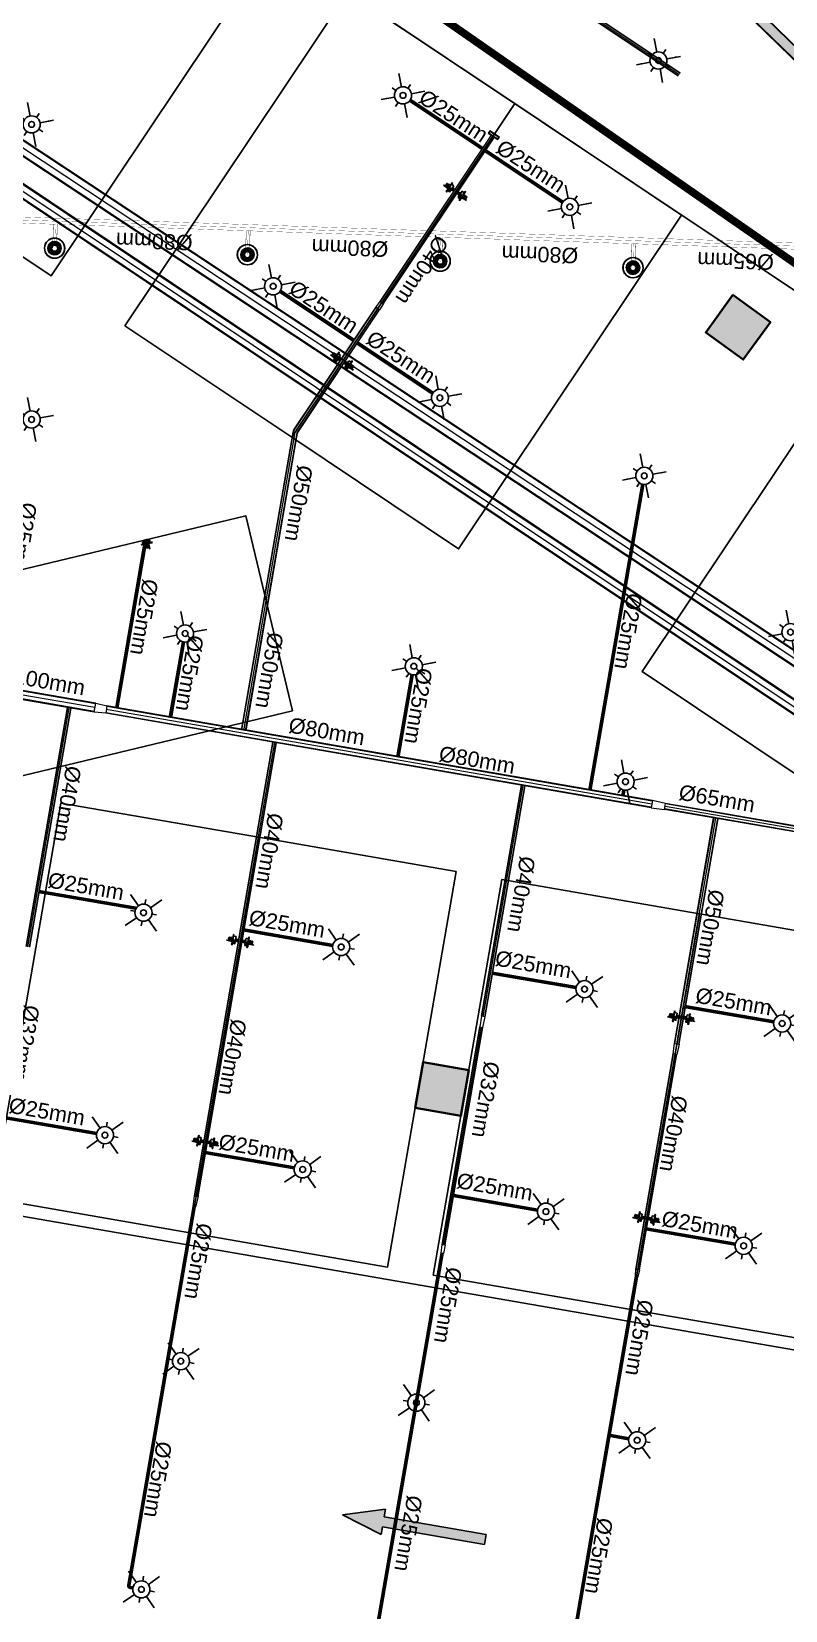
# Model space of a CAD drawing. Header units: inches. Extents: x 257070 to 799932, y -17980 to 269260.
# Drawn here: x 323676 to 333445, y 157617 to 178067 of the extents above; entities that cross this region are included whole.
import ezdxf

# ---------------------------------------------------------------- set-up
doc = ezdxf.new("R2010")
doc.units = ezdxf.units.IN
doc.header["$MEASUREMENT"] = 0
doc.layers.add('0-AES-F-HYDRANT PIPE', color=7, linetype='Continuous', lineweight=15, true_color=0xf57247)
for name, color, linetype in [('0-AES-F-SPRINKLER', 10, 'Continuous'), ('0-aes-ff Nozzel', 30, 'Continuous'), ('0-aes-water curtan pipe', 200, 'Continuous'), ('basement1_AP$0$A-_ROAD----_E-_-', 2, 'Continuous'), ('DSP_MISCELANEOUS', 252, 'Continuous'), ('RETAIL', 40, 'Continuous'), ('RETAIL PARKING', 40, 'Continuous')]:
    doc.layers.add(name, color=color, linetype=linetype)
for name, color, linetype, lineweight in [('0-AES-F-SPRINKLER PIPE', 10, 'Continuous', 15), ('0-aes-FF-Sprinkler Header', 5, 'Continuous', 0), ('E--CONCRETE-4', 4, 'Continuous', 40), ('E--CONCRETE-SHADE', 253, 'Continuous', 20)]:
    doc.layers.add(name, color=color, linetype=linetype, lineweight=lineweight)
doc.styles.get("Standard").update_dxf_attribs({"font": 'arial.ttf'})
doc.dimstyles.new('ISO-25', dxfattribs={"dimtxt": 2.5, "dimasz": 2.5, "dimexe": 1.25, "dimexo": 0.625, "dimtad": 1, "dimtxsty": 'Standard', "dimcen": 2.5, "dimadec": 0, "dimazin": 0, "dimtfac": 1, "dimtmove": 0, "dimatfit": 3, "dimfxl": 1, "dimarcsym": 0})

# ---------------------------------------------------------------- blocks, each defined once
blk = doc.blocks.new('basement1_AP$0$AR-DIR-A')
h = blk.add_hatch()
h.set_pattern_fill('ANSI31', color=8)
h.paths.add_polyline_path([(158, -458), (26, -458), (26, -1800), (-74, -1800), (92, -2335), (258, -1800), (158, -1800)])
at = {"layer": 'DSP_MISCELANEOUS', "color": 8}
for p, q in [((158, -458), (26, -458)), ((26, -458), (26, -1800)), ((158, -458), (158, -1800)), ((26, -1800), (-74, -1800)), ((-74, -1800), (92, -2335)), ((258, -1800), (92, -2335)), ((158, -1800), (258, -1800))]:
    blk.add_line(p, q, dxfattribs=at)
blk = doc.blocks.new('A$C1C93618B')
at = {"layer": 'E--CONCRETE-SHADE'}
h = blk.add_hatch(color=256, dxfattribs=at)
h.paths.add_polyline_path([(1080, 32849), (1080, 33449), (480, 33449), (480, 32849)])
h.paths.add_polyline_path([(1080, 25280), (1080, 25880), (480, 25880), (480, 25280)])
h.paths.add_polyline_path([(1080, 15680), (1080, 16280), (480, 16280), (480, 15680)])
h.paths.add_polyline_path([(1080, 9702), (1080, 10302), (480, 10302), (480, 9702)])
at = {"layer": 'E--CONCRETE-4', "ltscale": 10}
blk.add_lwpolyline([(1080, 15680), (1080, 16280), (480, 16280), (480, 15680)], close=True, dxfattribs=at)
blk = doc.blocks.new('A$C3CA070F1')
at = {"layer": '0-AES-F-SPRINKLER'}
h = blk.add_hatch(dxfattribs=at)
h.set_pattern_fill('ANSI31', color=3, scale=0.196883, angle=-34.2335, style=0)
h.set_pattern_definition([(100.766483, (49937.1607, 174049.7081), (1.474466316, 0.280375668), [])])
edge = h.paths.add_edge_path()
edge.add_line((-1, 85), (-1, 84))
edge.add_line((-1, 84), (-6, 84))
edge.add_ellipse((-7, 82), major_axis=(-1.42, -0.27), ratio=1, start_angle=257, end_angle=315)
edge.add_line((-8, 83), (-15, 72))
edge.add_ellipse((-12, 70), major_axis=(-4.25, -0.81), ratio=1, start_angle=-45, end_angle=45)
edge.add_line((-14, 66), (14, 47))
edge.add_line((14, 47), (13, 46))
edge.add_line((13, 46), (-15, 65))
edge.add_ellipse((-12, 70), major_axis=(-5.52, -1.05), ratio=1, start_angle=-45, end_angle=45, ccw=False)
edge.add_line((-16, 73), (-9, 84))
edge.add_ellipse((-7, 82), major_axis=(-2.69, -0.51), ratio=1, start_angle=257, end_angle=315, ccw=False)
edge.add_line((-6, 85), (-1, 85))
h = blk.add_hatch(dxfattribs=at)
h.set_pattern_fill('ANSI31', color=3, scale=0.196883, angle=-124.2335, style=0)
h.set_pattern_definition([(190.766483, (49937.1607, 174049.7081), (-0.280375668, 1.474466316), [])])
edge = h.paths.add_edge_path()
edge.add_line((-1, 54), (7, 48))
edge.add_line((7, 48), (8, 49))
edge.add_line((8, 49), (0, 55))
edge.add_ellipse((-2, 52), major_axis=(-0.69, 3.63), ratio=1, start_angle=315, end_angle=405)
edge.add_line((-6, 54), (-14, 41))
edge.add_ellipse((-11, 39), major_axis=(-0.69, 3.63), ratio=1, start_angle=45, end_angle=135)
edge.add_line((-13, 36), (-9, 33))
edge.add_ellipse((-10, 32), major_axis=(-0.27, 1.42), ratio=1, start_angle=225, end_angle=315, ccw=False)
edge.add_line((-9, 31), (-10, 30))
edge.add_line((-10, 30), (-8, 29))
edge.add_line((-8, 29), (-7, 30))
edge.add_ellipse((-10, 32), major_axis=(-3.3, -0.63), ratio=1, start_angle=135, end_angle=225)
edge.add_line((-8, 35), (-12, 38))
edge.add_ellipse((-11, 39), major_axis=(-1.75, -0.33), ratio=1, start_angle=-45, end_angle=45, ccw=False)
edge.add_line((-13, 40), (-4, 53))
edge.add_ellipse((-2, 52), major_axis=(-1.75, -0.33), ratio=1, start_angle=225, end_angle=315, ccw=False)
at = {"layer": '0-AES-F-SPRINKLER', "color": 3}
for p, q in [((-98, 39), (-97, 43)), ((-98, 38), (-98, 39)), ((-98, 39), (-98, 39)), ((-98, 39), (-98, 39)), ((-98, 37), (-98, 38)), ((-98, 38), (-98, 38)), ((-98, 38), (-98, 38)), ((-98, 38), (-98, 38)), ((-98, 38), (-98, 38)), ((-98, 38), (-98, 38)), ((-98, 38), (-98, 38)), ((-98, 38), (-98, 38)), ((-98, 38), (-98, 38)), ((-98, 38), (-98, 38)), ((-96, 37), (-98, 37)), ((-98, 37), (-98, 37)), ((-98, 37), (-98, 37)), ((-98, 37), (-98, 37)), ((-98, 37), (-98, 37)), ((-98, 37), (-98, 37)), ((-98, 37), (-98, 37)), ((-98, 37), (-98, 37)), ((-98, 37), (-98, 37)), ((-98, 37), (-98, 37)), ((-98, 37), (-98, 37)), ((-98, 37), (-98, 37)), ((-98, 37), (-98, 37)), ((-98, 37), (-98, 37)), ((-98, 37), (-98, 37)), ((-98, 37), (-98, 37)), ((-98, 37), (-98, 37)), ((-97, 37), (-98, 37)), ((-98, 37), (-98, 37)), ((-98, 37), (-98, 37)), ((-98, 37), (-98, 37)), ((-98, 37), (-98, 37)), ((-98, 37), (-98, 37)), ((-98, 37), (-98, 37)), ((-98, 37), (-98, 37)), ((-98, 37), (-98, 37)), ((-98, 37), (-98, 37)), ((-98, 37), (-98, 37)), ((-98, 37), (-98, 37)), ((-98, 37), (-98, 37)), ((-98, 37), (-98, 37)), ((-97, 45), (-79, 71)), ((-96, 40), (-97, 40)), ((-97, 40), (-97, 40)), ((-97, 40), (-97, 40)), ((-97, 40), (-97, 39)), ((-97, 39), (-97, 39)), ((-97, 39), (-97, 39)), ((-97, 39), (-97, 39)), ((-97, 39), (-97, 39)), ((-97, 39), (-97, 39)), ((-97, 39), (-97, 39)), ((-97, 39), (-97, 39)), ((-97, 39), (-97, 38)), ((-97, 38), (-97, 38)), ((-97, 38), (-97, 38)), ((-97, 38), (-97, 38)), ((-97, 38), (-97, 38)), ((-97, 38), (-97, 38)), ((-97, 38), (-97, 38)), ((-97, 38), (-97, 38)), ((-97, 38), (-97, 38)), ((-97, 38), (-97, 38)), ((-97, 38), (-97, 38)), ((-97, 38), (-97, 37)), ((-97, 37), (-97, 37)), ((-97, 37), (-97, 37)), ((-97, 37), (-97, 37)), ((-95, 46), (-96, 42)), ((-96, 42), (-96, 42)), ((-96, 42), (-96, 41)), ((-96, 41), (-96, 41)), ((-96, 41), (-96, 41)), ((-96, 41), (-96, 41)), ((-96, 41), (-96, 41)), ((-96, 41), (-96, 41)), ((-96, 41), (-96, 41)), ((-96, 41), (-96, 41)), ((-96, 41), (-96, 41)), ((-96, 41), (-96, 40)), ((-96, 40), (-96, 40)), ((-96, 40), (-96, 40)), ((-96, 40), (-96, 40)), ((-96, 40), (-96, 40)), ((-95, 37), (-96, 37)), ((-96, 37), (-96, 37)), ((-96, 37), (-96, 37)), ((-96, 37), (-96, 37)), ((-96, 37), (-96, 37)), ((-94, 38), (-95, 38)), ((-95, 38), (-95, 38)), ((-95, 38), (-95, 38)), ((-95, 38), (-95, 38)), ((-95, 38), (-95, 38)), ((-95, 38), (-95, 38)), ((-95, 38), (-95, 38)), ((-95, 38), (-95, 38)), ((-95, 38), (-95, 38)), ((-95, 38), (-95, 37)), ((-95, 37), (-95, 37)), ((-95, 37), (-95, 37)), ((-95, 37), (-95, 37)), ((-95, 37), (-95, 37)), ((-95, 37), (-95, 37)), ((-95, 37), (-95, 37)), ((-95, 37), (-95, 37)), ((-95, 37), (-95, 37)), ((-95, 37), (-95, 37)), ((-95, 37), (-95, 37)), ((-95, 37), (-95, 37)), ((-95, 37), (-95, 37)), ((-95, 37), (-95, 37)), ((-95, 37), (-95, 37)), ((-95, 37), (-95, 37)), ((-95, 37), (-95, 37)), ((-94, 88), (-93, 90)), ((-72, 73), (-94, 88)), ((-94, 43), (-94, 48)), ((-93, 43), (-94, 43)), ((-94, 43), (-94, 43)), ((-94, 43), (-94, 43)), ((-94, 43), (-94, 43)), ((-94, 43), (-94, 43)), ((-94, 43), (-94, 41)), ((-94, 43), (-94, 43)), ((-94, 43), (-94, 43)), ((-94, 43), (-94, 43)), ((-94, 43), (-94, 43)), ((-94, 43), (-94, 43)), ((-94, 43), (-94, 43)), ((-94, 43), (-94, 43)), ((-94, 43), (-94, 43)), ((-94, 43), (-94, 43)), ((-94, 43), (-94, 43)), ((-94, 43), (-94, 43)), ((-94, 41), (-94, 41)), ((-94, 41), (-94, 41)), ((-94, 41), (-94, 41)), ((-94, 41), (-94, 41)), ((-94, 41), (-94, 41)), ((-94, 41), (-94, 41)), ((-94, 41), (-94, 41)), ((-94, 41), (-94, 40)), ((-94, 40), (-94, 40)), ((-94, 40), (-94, 40)), ((-94, 40), (-94, 40)), ((-94, 40), (-94, 40)), ((-94, 40), (-94, 40)), ((-94, 40), (-94, 40)), ((-94, 40), (-94, 40)), ((-94, 40), (-94, 39)), ((-94, 39), (-94, 39)), ((-94, 39), (-94, 39)), ((-94, 39), (-94, 39)), ((-94, 39), (-94, 39)), ((-94, 39), (-94, 39)), ((-94, 39), (-94, 39)), ((-94, 39), (-94, 39)), ((-94, 39), (-94, 38)), ((-93, 90), (-59, 67)), ((-93, 47), (-93, 49)), ((-91, 47), (-93, 43)), ((-93, 46), (-93, 47)), ((-92, 46), (-93, 46)), ((-93, 46), (-93, 46)), ((-93, 46), (-93, 46)), ((-93, 46), (-93, 46)), ((-93, 46), (-93, 46)), ((-93, 46), (-93, 46)), ((-93, 46), (-93, 46)), ((-93, 46), (-93, 46)), ((-93, 46), (-93, 46)), ((-93, 46), (-93, 46)), ((-93, 46), (-93, 46)), ((-93, 46), (-93, 46)), ((-93, 46), (-93, 46)), ((-93, 46), (-93, 46)), ((-93, 46), (-93, 46)), ((-93, 46), (-93, 46)), ((-93, 46), (-93, 46)), ((-93, 46), (-93, 46)), ((-93, 46), (-93, 46)), ((-93, 46), (-93, 46)), ((-91, 42), (-93, 43)), ((-93, 43), (-93, 43)), ((-93, 43), (-93, 43)), ((-93, 43), (-93, 43)), ((-93, 43), (-93, 43)), ((-93, 43), (-93, 43)), ((-93, 43), (-93, 43)), ((-93, 43), (-93, 43)), ((-93, 43), (-93, 43)), ((-93, 43), (-93, 43)), ((-93, 43), (-93, 43)), ((-93, 43), (-93, 43)), ((-93, 43), (-93, 43)), ((-93, 43), (-93, 43)), ((-93, 43), (-93, 43)), ((-93, 43), (-93, 43)), ((-93, 43), (-93, 43)), ((-93, 43), (-93, 43)), ((-93, 43), (-93, 43)), ((-93, 43), (-93, 43)), ((-93, 43), (-93, 43)), ((-93, 43), (-93, 43)), ((-93, 43), (-93, 43)), ((-85, 66), (-92, 55)), ((-90, 50), (-92, 46)), ((-92, 46), (-92, 46)), ((-92, 46), (-92, 46)), ((-92, 46), (-92, 46)), ((-92, 46), (-92, 46)), ((-92, 46), (-92, 46)), ((-90, 47), (-91, 47)), ((-90, 43), (-91, 42)), ((-91, 42), (-91, 42)), ((-91, 42), (-91, 42)), ((-91, 42), (-91, 42)), ((-91, 42), (-91, 42)), ((-91, 42), (-91, 42)), ((-91, 42), (-91, 42)), ((-91, 42), (-91, 42)), ((-91, 42), (-91, 42)), ((-91, 42), (-91, 42)), ((-91, 42), (-91, 42)), ((-91, 42), (-91, 42)), ((-91, 42), (-91, 42)), ((-91, 42), (-91, 42)), ((-91, 42), (-91, 42)), ((-91, 42), (-91, 42)), ((-88, 57), (-90, 49)), ((-89, 54), (-90, 51)), ((-90, 50), (-90, 50)), ((-88, 47), (-90, 43)), ((-90, 47), (-88, 47)), ((-90, 43), (-90, 43)), ((-90, 43), (-90, 43)), ((-90, 43), (-90, 43)), ((-89, 55), (-89, 55)), ((-88, 46), (-88, 47)), ((-87, 59), (-87, 59)), ((-87, 59), (-87, 59)), ((-86, 57), (-87, 49)), ((-87, 49), (-83, 28)), ((-85, 58), (-85, 58)), ((-77, 43), (-85, 49)), ((-83, 28), (-60, 9)), ((-77, 70), (-82, 63)), ((-80, 66), (-82, 67)), ((-45, 31), (-81, -23)), ((-78, 63), (-80, 65)), ((-79, 71), (-77, 70)), ((-71, 26), (-79, 31)), ((-57, 13), (-79, 28)), ((-70, 64), (-78, 63)), ((-78, -29), (-40, 27)), ((-69, 55), (-75, 59)), ((-66, 54), (-74, 42)), ((-74, 42), (-71, 26)), ((-73, 44), (-71, 43)), ((-69, 47), (-72, 43)), ((-71, 43), (-70, 43)), ((-71, 26), (-55, 15)), ((-70, 43), (-66, 49)), ((-66, 50), (-68, 52)), ((-61, 65), (-67, 69)), ((-62, 66), (-67, 65)), ((-50, 57), (-66, 54)), ((-66, 49), (-66, 50)), ((-47, 28), (-63, 40)), ((-59, 67), (-61, 65)), ((-57, 67), (-60, 66)), ((-60, 44), (-42, 32)), ((-50, 57), (-58, 62)), ((-19, 46), (-57, 67)), ((-17, 37), (-55, 63)), ((-29, 42), (-50, 57)), ((-13, 9), (-45, 31)), ((-36, 42), (-44, 30)), ((-43, 33), (-35, 46)), ((-39, -30), (-13, 9)), ((-37, 25), (-28, 38)), ((-35, 41), (-36, 42)), ((-32, 32), (-35, 39)), ((-30, 52), (-16, 73)), ((-29, 20), (-17, 37)), ((-28, 38), (-26, 40)), ((-21, 32), (-28, 37)), ((-23, 16), (-12, 33)), ((-1, 26), (-23, -9)), ((-22, 15), (-12, 31)), ((-9, 32), (-21, 14)), ((2, 24), (-20, -11)), ((-20, -8), (-1, 22)), ((-17, 37), (-19, 46)), ((-19, 13), (-10, 29)), ((-7, 30), (-18, 12)), ((-17, 37), (-17, 37)), ((4, 22), (-17, -13)), ((-17, -10), (1, 20)), ((-16, 73), (-9, 84)), ((-16, 11), (-7, 27)), ((-8, 83), (-15, 72)), ((13, 46), (-15, 65)), ((-4, 28), (-15, 10)), ((-1, 84), (-14, 66)), ((-14, 66), (14, 47)), ((-6, 54), (-14, 41)), ((-12, 33), (-14, 33)), ((-14, -15), (7, 20)), ((-14, -12), (4, 18)), ((-13, 40), (-4, 53)), ((-13, 36), (-9, 33)), ((-13, 9), (-4, 24)), ((-2, 34), (-12, 41)), ((-8, 35), (-12, 38)), ((-12, 31), (-12, 33)), ((-9, 32), (-12, 31)), ((7, 16), (-11, -13)), ((-10, 29), (-9, 32)), ((-9, 31), (-10, 30)), ((-7, 30), (-10, 29)), ((-10, 30), (-8, 29)), ((9, 17), (-10, -14)), ((-9, -13), (9, 13)), ((-8, 29), (-7, 30)), ((8, 49), (-7, 27)), ((-7, 27), (-7, 30)), ((-4, 28), (-7, 27)), ((-6, 85), (-1, 85)), ((-1, 84), (-6, 84)), ((5, 44), (-5, 51)), ((-4, 24), (-4, 28)), ((-1, 26), (-4, 24)), ((-1, 85), (-1, 84)), ((-1, 54), (7, 48)), ((13, 46), (-1, 25)), ((-1, 22), (-1, 26)), ((2, 24), (-1, 22)), ((8, 49), (0, 55)), ((1, 20), (2, 24)), ((4, 22), (1, 20)), ((4, 18), (4, 22)), ((7, 20), (4, 18)), ((7, 48), (8, 49)), ((7, 16), (7, 20)), ((9, 17), (7, 16)), ((9, 15), (9, 17)), ((14, 47), (13, 46)), ((-82, -25), (-80, -30)), ((-80, -30), (-78, -29)), ((-66, -11), (-39, -30)), ((-23, -7), (-23, -9)), ((-23, -9), (-20, -8)), ((-20, -8), (-20, -11)), ((-20, -11), (-17, -10)), ((-17, -10), (-17, -13)), ((-17, -13), (-14, -12)), ((-14, -12), (-14, -15)), ((-14, -15), (-11, -13)), ((-11, -13), (-11, -14)), ((-11, -14), (-11, -14))]:
    blk.add_line(p, q, dxfattribs=at)
for centre, major_axis, start_param, end_param in [((-95, 43), (-0.41, 2.13), 0.784914, 1.034983), ((-95, 43), (-2.74, -0.52), -0.560204, -0.324923), ((-93, 46), (-0.51, 2.68), 0.787914, 1.247507), ((-93, 48), (-1.75, -0.33), -0.775969, -0.160442), ((-91, 54), (-0.29, 1.52), 0.785398, 2.356194), ((-92, 49), (-0.33, 1.74), 0.791774, 1.412986), ((-89, 55), (-0.103, 0.54), 0.916881, 1.969618), ((-93, 51), (-3.09, -0.59), 2.526084, 2.789089), ((-95, 50), (-5.72, -1.09), 2.374727, 2.798549), ((-91, 55), (-0.33, 1.74), 4.197625, 4.773282), ((-84, 57), (-3.79, -0.72), -0.784768, -0.363877), ((-93, 50), (-5.72, -1.09), 2.377207, 2.798549), ((-80, 54), (-1.57, 8.26), 0.010205, 0.785398), ((-84, 56), (-0.35, 1.85), 0.785501, 1.132999), ((-83, 65), (-1.52, -0.29), 3.926991, 5.497787), ((-80, 54), (-5.9, -1.12), 4.155645, 5.497787), ((-80, 54), (-8.26, -1.57), 4.155621, 4.722594), ((-75, 68), (-8.26, -1.57), 1.014052, 3.151797), ((-75, 63), (-2.79, -0.53), -0.113999, 0.093951), ((-75, 68), (-1.12, 5.9), 2.584882, 5.497787), ((-75, 46), (-0.53, 2.79), 2.356194, 3.926991), ((-75, 68), (-1.57, 8.26), 4.722594, 5.497787), ((-70, 53), (-2.79, -0.53), 2.356194, 3.926991), ((-65, 44), (-3.72, -0.71), -0.403281, 1.321745), ((-65, 44), (-0.71, 3.72), 4.96144, 6.686466), ((-65, 37), (-0.56, 2.96), 5.497794, 6.034125), ((-59, 47), (-2.96, -0.56), 0.24906, 0.785391), ((-60, 60), (-2.83, -0.54), 3.926991, 4.712389), ((-33, 40), (-0.45, 2.36), 0.803442, 1.867502), ((-30, 39), (-2.79, -0.53), 2.356194, 3.926991), ((-24, 39), (-0.53, 2.79), 5.497787, 7.068583), ((-12, 70), (-5.52, -1.05), -0.785398, 0.785398), ((-15, 35), (-0.54, 2.83), 0.785398, 3.403392), ((-12, 70), (-4.25, -0.81), -0.785398, 0.785398), ((-11, 39), (-0.69, 3.63), 0.785398, 2.356194), ((-11, 39), (-1.75, -0.33), -0.785398, 0.785398), ((-7, 82), (-2.69, -0.51), 4.485496, 5.497787), ((-10, 32), (-0.27, 1.42), 3.926991, 5.497787), ((-7, 82), (-1.42, -0.27), 4.485496, 5.497787), ((-10, 32), (-3.3, -0.63), 2.356194, 3.926991), ((-2, 52), (-0.69, 3.63), 5.497787, 7.068583), ((-2, 52), (-1.75, -0.33), 3.926991, 5.497787), ((6, 14), (-0.54, 2.83), 3.926991, 4.712389), ((-79, -24), (-0.51, 2.69), 0.785398, 1.797689), ((-11, -11), (-2.83, -0.54), 1.570796, 2.356194)]:
    blk.add_ellipse(centre, major_axis=major_axis, ratio=1, start_param=start_param, end_param=end_param, dxfattribs=at)
at = {"layer": '0-AES-F-SPRINKLER', "color": 3, "extrusion": (0, 0, -1)}
for centre, major_axis, start_param, end_param in [((-86, 47), (-0.53, 2.79), -0.113999, 0.785398), ((-77, 34), (-0.54, 2.83), 3.926991, 4.712389)]:
    blk.add_ellipse(centre, major_axis=major_axis, ratio=1, start_param=start_param, end_param=end_param, dxfattribs=at)
blk = doc.blocks.new('*U701')
at = {"layer": '0-aes-FF-Sprinkler Header', "color": 1, "const_width": 5}
for points in [[(12087231, -3664419), (12087541, -3664419)], [(12087231, -3664469), (12087541, -3664469)]]:
    blk.add_lwpolyline(points, dxfattribs=at)
at = {"layer": '0-aes-FF-Sprinkler Header', "color": 8, "const_width": 2}
blk.add_lwpolyline([(12087231, -3664444), (12087541, -3664444)], dxfattribs=at)
blk = doc.blocks.new('Nozzel')
at = {"transparency": 33554585}
h = blk.add_hatch(color=30, dxfattribs=at)
h.dxf.hatch_style = 1
edge = h.paths.add_edge_path()
edge.add_ellipse((-1664094, 224269), major_axis=(0.9, 87), ratio=1, start_angle=0, end_angle=360)
edge = h.paths.add_edge_path(flags=16)
edge.add_arc((-1664094, 224269), 40, 0, 360)
blk.add_circle((-1664094, 224269), 40)
at = {"layer": '0-AES-F-SPRINKLER', "color": 13}
blk.add_circle((-1664094, 224269), 131, dxfattribs=at)
for major_axis, start_param, end_param in [((1, 130), 1.575618, 7.858803), ((0.9, 87), 1.580914353715009, 7.864099660894595)]:
    blk.add_ellipse((-1664094, 224269), major_axis=major_axis, ratio=1, start_param=start_param, end_param=end_param, dxfattribs=at)
at = {"layer": '0-AES-F-SPRINKLER PIPE', "lineweight": 30, "rotation": 180}
blk.add_blockref('*U701', (10423137, -3440175), dxfattribs=at)
blk = doc.blocks.new('*U714')
at = {"layer": '0-AES-F-SPRINKLER PIPE', "color": 200, "lineweight": 30, "const_width": 2.67}
for points in [[(-1770300, 101002), (-1770300, 58213)], [(-1770220, 101002), (-1770220, 58213)]]:
    blk.add_lwpolyline(points, dxfattribs=at)
at = {"layer": '0-AES-F-SPRINKLER PIPE', "color": 252, "lineweight": 30, "const_width": 2.67}
blk.add_lwpolyline([(-1770260, 101002), (-1770260, 58213)], dxfattribs=at)
blk = doc.blocks.new('*U603')
at = {"layer": '0-AES-F-SPRINKLER'}
for p, q in [((171672, 56809), (171672, 56871)), ((171562, 56699), (171500, 56699)), ((171783, 56699), (171845, 56699)), ((171672, 56588), (171672, 56526))]:
    blk.add_line(p, q, dxfattribs=at)
for radius in [111, 37.8]:
    blk.add_circle((171672, 56699), radius, dxfattribs=at)
at = {"layer": '0-AES-F-SPRINKLER PIPE'}
for points, override in [([(171468, 56903), (171594, 56777)], {"dimasz": 70, "dimtad": 0, "dimfxl": 13, "dimarcsym": 1}), ([(171877, 56903), (171751, 56777)], {"dimasz": 70, "dimtad": 0, "dimfxl": 13, "dimarcsym": 1}), ([(171468, 56494), (171594, 56620)], {"dimasz": 70, "dimtad": 0, "dimfxl": 13, "dimarcsym": 1}), ([(171877, 56494), (171751, 56620)], {"dimasz": 70, "dimgap": 0.625, "dimtad": 0, "dimfxl": 13, "dimarcsym": 1})]:
    blk.add_leader(points, dimstyle='ISO-25', override=override, dxfattribs=at)

msp = doc.modelspace()

# ---------------------------------------------------------------- hatches: boundary and pattern name
at = {"layer": 'E--CONCRETE-SHADE', "ltscale": 3.5}
h = msp.add_hatch(color=8, dxfattribs=at)
h.dxf.hatch_style = 1
h.paths.add_polyline_path([(307193.4, 203549.4), (308218.3, 204173.6), (307594.1, 205198.5), (306569.2, 204574.2)])
h.paths.add_polyline_path([(300217.8, 199348.8), (301077, 198511.2), (301914.7, 199370.5), (301055.4, 200208.1)])
h.paths.add_polyline_path([(295368.8, 192633.7), (296410.6, 192038.3), (297006, 193080.2), (295964.1, 193675.6)])
h.paths.add_polyline_path([(293555.9, 184590.6), (293860.7, 185751.2), (292700.1, 186056), (292395.3, 184895.4)])
h.paths.add_polyline_path([(292805.1, 178823.7), (291623.9, 179035.4), (291412.2, 177854.2), (292593.4, 177642.5)])
h.paths.add_polyline_path([(302981, 177000.5), (302769.3, 175819.3), (303950.5, 175607.6), (304162.2, 176788.8)])
h.paths.add_polyline_path([(306265.7, 186406.8), (306861, 187448.7), (305819.1, 188044), (305223.8, 187002.2)])
h.paths.add_polyline_path([(312047.3, 183103), (313089.1, 182507.6), (313684.5, 183549.5), (312642.6, 184144.9)])
h.paths.add_polyline_path([(312024.7, 174160.9), (312236.4, 175342.1), (311055.2, 175553.8), (310843.5, 174372.6)])
h.paths.add_polyline_path([(322422.2, 180336.6), (321878.2, 180083.7), (322131.2, 179539.6), (322675.2, 179792.6)])
h.paths.add_polyline_path([(326860, 178208.9), (327212.9, 178694.2), (326727.6, 179047), (326374.8, 178561.8)])
h.paths.add_polyline_path([(321545.3, 173367.9), (321442.8, 172776.7), (322034, 172674.3), (322136.5, 173265.4)])
h.paths.add_polyline_path([(323348.4, 165044.3), (323450.8, 165635.5), (322859.6, 165737.9), (322757.2, 165146.8)])
h.paths.add_polyline_path([(329340.5, 164614.7), (328749.3, 164717.2), (328646.9, 164126), (329238.1, 164023.5)])
h = msp.add_hatch(color=8, dxfattribs=at)
h.dxf.hatch_style = 1
h.paths.add_polyline_path([(333250.8, 174303.4), (332765.6, 174656.3), (332412.7, 174171), (332898, 173818.1)])
h.paths.add_polyline_path([(338866.6, 169691.2), (339203.4, 170187.8), (338706.8, 170524.6), (338370.1, 170028)])
h.paths.add_polyline_path([(338208.3, 163077.8), (338105.9, 162486.6), (338697.1, 162384.2), (338799.5, 162975.3)])
h.paths.add_polyline_path([(343761.2, 167221.9), (343415.7, 166556.2), (344081.3, 166210.7), (344426.9, 166876.3)])
h.paths.add_polyline_path([(346257.3, 161682.8), (345666.1, 161785.3), (345563.6, 161194.1), (346154.8, 161091.6)])
h.paths.add_polyline_path([(355770.6, 169412.1), (356718.6, 170147.9), (355982.8, 171095.8), (355034.9, 170360.1)])
at = {"layer": 'E--CONCRETE-SHADE'}
h = msp.add_hatch(color=8, dxfattribs=at)
h.paths.add_polyline_path([(345563.6, 161194.1), (346154.8, 161091.6), (346257.3, 161682.8), (345666.1, 161785.3)])
h.paths.add_polyline_path([(338105.9, 162486.6), (338697.1, 162384.2), (338799.5, 162975.3), (338208.3, 163077.8)])
h.paths.add_polyline_path([(328646.9, 164126), (329238.1, 164023.5), (329340.5, 164614.7), (328749.3, 164717.2)])
h.paths.add_polyline_path([(322757.2, 165146.8), (323348.4, 165044.3), (323450.8, 165635.5), (322859.6, 165737.9)])

# ---------------------------------------------------------------- linework, layer by layer
at = {"layer": '0-AES-F-HYDRANT PIPE', "ltscale": 1000, "elevation": 0}
for points in [[(303268.1, 184467.2), (316028, 181451.3), (344741.6, 162460.4), (357859.9, 141190.3), (358048.9, 140904.9), (353518.3, 131878.8), (353230, 132018.1)], [(303292.2, 184544.4), (316060.5, 181526.5), (344800.9, 162517.8), (357927.9, 141233.7), (358142, 140910.5), (353554.7, 131771.6), (353194.9, 131945.4)], [(303316.3, 184621.6), (316093, 181601.7), (344860.3, 162575.3), (357995.9, 141277.2), (358235.1, 140916.1), (353591.2, 131664.4), (353159.8, 131872.8)], [(303319.3, 184631.2), (316097.1, 181611.1), (344867.6, 162582.5), (358004.4, 141282.6), (358246.7, 140916.8), (353595.7, 131651.1), (353155.4, 131863.7)], [(303265.1, 184457.6), (316023.9, 181441.9), (344734.2, 162453.2), (357851.5, 141184.9), (358037.3, 140904.2), (353513.7, 131892.2), (353234.3, 132027.1)]]:
    msp.add_lwpolyline(points, dxfattribs=at)
at = {"layer": '0-AES-F-SPRINKLER', "color": 7, "const_width": 100, "elevation": 0}
msp.add_lwpolyline([(309531.8, 208392.2), (318854.6, 185288.9), (344779.7, 167275.5), (347553.5, 174504), (359540.7, 196335.9), (363236.5, 201817), (370096.8, 207259.5), (370288.2, 210509.8), (355001.3, 211860.8), (319581.7, 213946.6), (316332, 213687.2), (316109.1, 210945.8)], close=True, dxfattribs=at)
msp.add_lwpolyline([(289015.1, 193067.5), (285565, 160241.4), (285565, 160241.4), (340591.5, 153681.2), (340591.5, 153681.2), (340591.5, 153681.2), (346965.3, 165756.9), (318821.9, 185311.6), (309531.8, 208392.2), (304262.2, 204456.2)], dxfattribs=at)
at = {"layer": '0-AES-F-SPRINKLER PIPE', "ltscale": 1000}
for p, q in [((324487.6, 169251.1, 0), (299977.1, 173496.6, 0)), ((324489.3, 169260.9, 0), (299978.8, 173506.4, 0)), ((324497.8, 169310.2, 0), (299987.4, 173555.7, 0)), ((324506.4, 169359.4, 0), (299995.9, 173605, 0)), ((324508.1, 169369.3, 0), (299997.6, 173614.8, 0)), ((331720.8, 168107.8, 0), (324653.1, 169332, 0)), ((331704.4, 168013.2, 0), (324636.7, 169237.4, 0)), ((331705.7, 168021.1, 0), (324638.1, 169245.3, 0)), ((331712.6, 168060.5, 0), (324644.9, 169284.7, 0)), ((331719.4, 168099.9, 0), (324651.8, 169324.1, 0)), ((340217.8, 166548.2, 0), (331878.8, 167992.6, 0)), ((340218.8, 166554.1, 0), (331879.8, 167998.5, 0)), ((340224.4, 166586.1, 0), (331885.4, 168030.6, 0)), ((340229.9, 166618.2, 0), (331890.9, 168062.6, 0)), ((340230.9, 166624.1, 0), (331891.9, 168068.5, 0))]:
    msp.add_line(p, q, dxfattribs=at)
at = {"layer": '0-AES-F-SPRINKLER PIPE', "ltscale": 1000, "elevation": 0}
for points in [[(289982.5, 192018.4), (289804.1, 189554.9), (301293.2, 184460.8), (315918.4, 181007.6), (344410.9, 161968.5), (355808.8, 142995.4), (365927, 156834.4)], [(289992.4, 192017.7), (289814.6, 189561.2), (301296.4, 184470.4), (315922.5, 181016.9), (344418.3, 161975.6), (355809.6, 143013.5), (365918.9, 156840.3)], [(290067.5, 192012.3), (289893.5, 189608.5), (301320.5, 184542), (315953, 181087), (344474.1, 162028.8), (355815.8, 143149.4), (365858.2, 156884.8)], [(290142.6, 192006.9), (289972.4, 189655.8), (301344.6, 184613.6), (315983.5, 181157.1), (344530, 162082), (355821.9, 143285.3), (365797.4, 156929.2)], [(290152.5, 192006.1), (289982.9, 189662.1), (301347.8, 184623.2), (315987.6, 181166.4), (344537.4, 162089.1), (355822.7, 143303.4), (365789.4, 156935.1)], [(330730.3, 178378.1), (332054.8, 177493.1)], [(330732.5, 178381.5), (332057.1, 177496.4)], [(330743.6, 178398.1), (332068.2, 177513)], [(330754.7, 178414.7), (332079.3, 177529.6)], [(330757, 178418), (332081.5, 177533)], [(328571.9, 177166.7), (329505.1, 176543.1)], [(328573.8, 177169), (329506.7, 176545.6)], [(328581.4, 177179), (329513.7, 176556)], [(328587.7, 177189.7), (329520.6, 176566.4)], [(328589.1, 177192.4), (329522.3, 176568.9)], [(328195.3, 174572.2), (329634.4, 176725.9)], [(328198.6, 174570), (329637.8, 176723.7)], [(328215.3, 174558.9), (329654.4, 176712.6)], [(328231.9, 174547.8), (329671, 176701.5)], [(328235.2, 174545.5), (329674.4, 176699.2)], [(329555, 176509.8), (330551.1, 175844.1)], [(329556.6, 176512.3), (330552.5, 175846.8)], [(329563.6, 176522.6), (330558.8, 175857.6)], [(329570.5, 176533), (330566.4, 175867.6)], [(329572.2, 176535.5), (330568.4, 175869.9)], [(329125.5, 176011.1), (329142.1, 176000)], [(329127.2, 176013.6), (329143.8, 176002.5)], [(329134.1, 176024), (329150.8, 176012.9)], [(329141.1, 176034.4), (329157.7, 176023.2)], [(329142.7, 176036.9), (329159.4, 176025.7)], [(329192, 175966.6), (329208.7, 175955.5)], [(329193.7, 175969.1), (329210.3, 175958)], [(329200.6, 175979.5), (329217.3, 175968.4)], [(329207.6, 175989.9), (329224.2, 175978.8)], [(329209.3, 175992.4), (329225.9, 175981.3)], [(326888.8, 174693.4), (327843, 174055.8)], [(326890.8, 174695.7), (327844.7, 174058.3)], [(326898.4, 174705.7), (327851.7, 174068.7)], [(326904.7, 174716.5), (327858.6, 174079.1)], [(326906.1, 174719.2), (327860.3, 174081.6)], [(327908.5, 174045.8), (328883.4, 173394.4)], [(327910.2, 174048.3), (328885.3, 173396.6)], [(327673.4, 173837.9), (327690, 173826.8)], [(327675.1, 173840.4), (327691.7, 173829.3)], [(327892.9, 174022.5), (328868.1, 173370.9)], [(327894.6, 174025), (328869.5, 173373.6)], [(327901.5, 174035.4), (328875.8, 173384.4)], [(327657.8, 173814.7), (327674.5, 173803.6)], [(327659.5, 173817.2), (327676.1, 173806.1)], [(327666.5, 173827.6), (327683.1, 173816.4)], [(327724.4, 173770.2), (327741, 173759.1)], [(327726, 173772.7), (327742.7, 173761.6)], [(327733, 173783.1), (327749.6, 173772)], [(327739.9, 173793.5), (327756.5, 173782.4)], [(327741.6, 173796), (327758.2, 173784.9)], [(324766.1, 169312.4), (325141.5, 171479.7)], [(324769, 169311.9), (325144.6, 171480.5)], [(324781.3, 169309.8), (325157.9, 171483.7)], [(324793.6, 169307.6), (325171.1, 171486.9)], [(324796.6, 169307.1), (325173.9, 171485.1)], [(325461.2, 169182.4), (325631.3, 170164.6)], [(325464.1, 169181.9), (325634.2, 170163.7)], [(325476.5, 169179.7), (325646.4, 170160.9)], [(325488.8, 169177.6), (325658.8, 170159.5)], [(325491.7, 169177.1), (325661.9, 170159.3)], [(323604.8, 166218.2), (324140.6, 169311.2)], [(323608.8, 166217.5), (324144.5, 169310.5)], [(323628.5, 166214.1), (324164.2, 169307.1)], [(323648.2, 166210.7), (324183.9, 169303.7)], [(323652.1, 166210), (324187.9, 169303)], [(325786.6, 162988), (326804, 168862)], [(325790.5, 162987.3), (326808, 168861.3)], [(325810.2, 162983.9), (326827.7, 168857.9)], [(325829.9, 162980.5), (326847.4, 168854.5)], [(325833.9, 162979.8), (326851.3, 168853.8)], [(329505.8, 165312.7), (330024.1, 168304.9)], [(329509.7, 165312.1), (330028, 168304.2)], [(329529.4, 165308.6), (330047.7, 168300.8)], [(329549.1, 165305.2), (330067.4, 168297.4)], [(329553.1, 165304.5), (330071.4, 168296.7)], [(332008.7, 164960.7), (332514.8, 167882.5)], [(332013.7, 164959.9), (332519.8, 167881.6)], [(332038.3, 164955.6), (332544.4, 167877.4)], [(332062.9, 164951.3), (332569, 167873.1)], [(332067.9, 164950.5), (332574, 167872.3)], [(325022.9, 166694.4), (323765.1, 166912.2)], [(325023.1, 166697.4), (323765.7, 166915.2)], [(325024.5, 166709.8), (323767.8, 166927.5)], [(325027.3, 166722), (323769.9, 166939.8)], [(325028.2, 166724.9), (323770.4, 166942.8)], [(326364.9, 166275.3), (326330.9, 166281.2)], [(326365.4, 166278.2), (326331.4, 166284.1)], [(326367.6, 166290.6), (326333.6, 166296.4)], [(326369.7, 166302.9), (326335.7, 166308.8)], [(326370.2, 166305.8), (326336.2, 166311.7)], [(326429.5, 166264.1), (326395.4, 166270)], [(326430, 166267.1), (326396, 166272.9)], [(326432.1, 166279.4), (326398.1, 166285.3)], [(326434.2, 166291.7), (326400.2, 166297.6)], [(326434.8, 166294.6), (326400.7, 166300.5)], [(327577.7, 166213.2), (326420.3, 166413.7)], [(327577.9, 166216.2), (326420.9, 166416.6)], [(327579.3, 166228.6), (326423, 166428.9)], [(327582.1, 166240.8), (326425.1, 166441.2)], [(327583, 166243.7), (326425.6, 166444.2)], [(330730.9, 165666.5), (329639.9, 165855.4)], [(330731, 165669.5), (329640.4, 165858.4)], [(330732.4, 165681.9), (329642.5, 165870.7)], [(330735.3, 165694.1), (329644.6, 165883)], [(330736.2, 165697), (329645.2, 165886)], [(333297.1, 165250.3), (332139.8, 165450.7)], [(333298, 165253.2), (332140.3, 165453.7)], [(332144.3, 165273.4), (332045.7, 165290.4)], [(332144.8, 165276.3), (332046.2, 165293.4)], [(332146.9, 165288.6), (332048.4, 165305.7)], [(332149, 165301), (332050.5, 165318)], [(332149.5, 165303.9), (332051, 165321)], [(333292.7, 165222.6), (332135, 165423.2)], [(333292.8, 165225.7), (332135.5, 165426.1)], [(333294.3, 165238.1), (332137.7, 165438.4)], [(328999.1, 162358.3), (329487, 165175.1)], [(329002, 162357.8), (329490, 165174.6)], [(329017.8, 162355), (329505.7, 165171.9)], [(329033.6, 162352.3), (329521.5, 165169.1)], [(329036.5, 162351.8), (329524.5, 165168.6)], [(331508.1, 162035.5), (331991.2, 164824.2)], [(331512.1, 162034.8), (331995.1, 164823.5)], [(331531.8, 162031.4), (332014.8, 164820.1)], [(331551.5, 162028), (332034.5, 164816.7)], [(331555.4, 162027.3), (332038.5, 164816)], [(324521, 163803.7), (323264.4, 164021.4)], [(324521.9, 163806.6), (323264.9, 164024.4)], [(324516.6, 163776.1), (323259.6, 163993.8)], [(324516.7, 163779.1), (323260.1, 163996.8)], [(324518.2, 163791.5), (323262.3, 164009.1)], [(325913.8, 163672.4), (325879.8, 163678.3)], [(325914.3, 163675.4), (325880.3, 163681.3)], [(325916.4, 163687.7), (325882.4, 163693.6)], [(325918.5, 163700), (325884.6, 163705.9)], [(325919.1, 163703), (325885.1, 163708.9)], [(325978.3, 163661.2), (325944.3, 163667.1)], [(325978.8, 163664.2), (325944.8, 163670.1)], [(325981, 163676.5), (325947, 163682.4)], [(325983.1, 163688.8), (325949.1, 163694.7)], [(325983.6, 163691.8), (325949.6, 163697.7)], [(327078.4, 163332.1), (325921, 163532.5)], [(327078.5, 163335.1), (325921.5, 163535.5)], [(327080, 163347.5), (325923.6, 163547.8)], [(327082.8, 163359.7), (325925.8, 163560.1)], [(327083.7, 163362.6), (325926.3, 163563.1)], [(330235.9, 162813), (329145.6, 163001.9)], [(330236.8, 162815.9), (329146.1, 163004.8)], [(330231.5, 162785.3), (329140.8, 162974.3)], [(330231.7, 162788.4), (329141.3, 162977.2)], [(330233.1, 162800.8), (329143.5, 162989.5)], [(331693.1, 162670.5), (331594.6, 162687.6)], [(331693.6, 162673.5), (331595.1, 162690.6)], [(331695.8, 162685.8), (331597.2, 162702.9)], [(331697.9, 162698.1), (331599.4, 162715.2)], [(331698.4, 162701.1), (331599.9, 162718.1)], [(332793.4, 162341.5), (331636, 162542)], [(332793.5, 162344.5), (331636.5, 162544.9)], [(332794.9, 162357), (331638.6, 162557.3)], [(332797.8, 162369.2), (331640.7, 162569.6)], [(332798.6, 162372.1), (331641.3, 162572.5)], [(328154.5, 157461.5), (328983.5, 162247.5)], [(328157.5, 157461.4), (328986.4, 162247)], [(328169.9, 157459.9), (328998.7, 162244.8)], [(328182.1, 157457.1), (329011, 162242.7)], [(328185, 157456.2), (329014, 162242.2)], [(331412.8, 159823.3), (331172.3, 159864.9)], [(331413, 159826.3), (331172.8, 159867.9)], [(331414.4, 159838.7), (331174.9, 159880.2)], [(331417.2, 159850.9), (331177, 159892.5)], [(331418.1, 159853.8), (331177.6, 159895.5)]]:
    msp.add_lwpolyline(points, dxfattribs=at)
for points in [[(329613.8, 176783.7), (329593.5, 176753.3), (329720.3, 176668.6), (329740.6, 176699)], [(329615.7, 176774.4), (329602.8, 176755.1), (329718.4, 176677.8), (329731.3, 176697.1)], [(328195.3, 174572.2), (328235.2, 174545.5), (328186.4, 174461.6), (328136.5, 174494.9)], [(324487.6, 169251.1), (324508.1, 169369.3), (324653.1, 169332), (324636.7, 169237.4)], [(331720.8, 168107.8), (331704.4, 168013.2), (331878.8, 167992.6), (331891.9, 168068.5)], [(329553.1, 165304.5), (329505.8, 165312.7), (329487, 165175.1), (329524.5, 165168.6)], [(332008.7, 164960.7), (332067.9, 164950.5), (332038.5, 164816), (331991.2, 164824.2)], [(325786.6, 162988), (325833.9, 162979.8), (325801.5, 162842.8), (325771, 162848.1)], [(328999.1, 162358.3), (329036.5, 162351.8), (329013.5, 162239.3), (328983, 162244.6)], [(331508.1, 162035.5), (331555.4, 162027.3), (331531.6, 161939.3), (331501, 161944.6)]]:
    msp.add_lwpolyline(points, close=True, dxfattribs=at)
for points in [[(326396.1, 169020.4), (327064.3, 172878, -0.1047712), (327076.6, 172908.8), (328136.5, 174494.9)], [(326401, 169019.6), (327069.2, 172877.2, -0.1047712), (327080.8, 172906), (328140.6, 174492.2)], [(326425.7, 169015.3), (327093.8, 172872.9, -0.1047712), (327101.5, 172892.1), (328161.4, 174478.3)], [(326450.3, 169011.1), (327118.5, 172868.6, -0.1047712), (327122.3, 172878.3), (328182.2, 174464.4)], [(326455.2, 169010.2), (327123.4, 172867.8, -0.1047712), (327126.5, 172875.5), (328186.4, 174461.6)], [(324988.7, 157892), (324954.6, 157897.9, -0.4142136), (324921.6, 157944.7), (325771, 162848.1)], [(324988.8, 157895), (324955.2, 157900.8, -0.4142136), (324924.6, 157944.2), (325773.9, 162847.6)], [(324990.3, 157907.4), (324957.3, 157913.2, -0.4142136), (324936.9, 157942.1), (325786.2, 162845.4)], [(324993.1, 157919.6), (324959.4, 157925.5, -0.4142136), (324949.2, 157939.9), (325798.6, 162843.3)], [(324994, 157922.5), (324959.9, 157928.4, -0.4142136), (324952.2, 157939.4), (325801.5, 162842.8)], [(330899.5, 156867.5), (330669.6, 156907.3, -0.4142136), (330636.6, 156954.2), (331501, 161944.6)], [(330900, 156870.5), (330670.1, 156910.3, -0.4142136), (330639.6, 156953.6), (331504, 161944.1)], [(330902.1, 156882.8), (330672.3, 156922.6, -0.4142136), (330651.9, 156951.5), (331516.3, 161941.9)], [(330904.3, 156895.1), (330674.4, 156934.9, -0.4142136), (330664.2, 156949.4), (331528.6, 161939.8)], [(330904.8, 156898.1), (330674.9, 156937.9, -0.4142136), (330667.2, 156948.9), (331531.6, 161939.3)]]:
    msp.add_lwpolyline(points, format="xyb", dxfattribs=at)
at = {"layer": '0-AES-F-SPRINKLER PIPE', "ltscale": 1000}
for points in [[(330895.6, 168241.1), (331582.4, 172206.6)], [(330898.5, 168240.6), (331585.3, 172205.7)], [(330910.8, 168238.4), (331597.5, 172202.8)], [(330923.1, 168236.3), (331609.9, 172201.4)], [(330926.1, 168235.8), (331613, 172201.3)], [(328410.9, 168671.5), (328596, 169740.1)], [(328413.8, 168670.9), (328598.9, 169739.3)], [(328426.1, 168668.8), (328611.1, 169736.4)], [(328438.5, 168666.7), (328623.5, 169735)], [(328441.4, 168666.2), (328626.5, 169734.9)], [(331326.1, 168166.5), (331339.8, 168245.4)], [(331329.1, 168166), (331342.7, 168244.5)], [(331341.4, 168163.9), (331354.9, 168241.6)], [(331353.7, 168161.7), (331367.3, 168240.2)], [(331356.7, 168161.2), (331370.3, 168240.1)]]:
    msp.add_lwpolyline(points, dxfattribs=at)
at = {"layer": 'basement1_AP$0$A-_ROAD----_E-_-', "color": 8}
for p, q in [((327014.7, 179088.2, 0), (346917.2, 165789.1, 0)), ((323451.8, 162741.2, 0), (344465.4, 159099.3, 0)), ((323451.8, 162741.2, 0), (344465.4, 159099.3, 0))]:
    msp.add_line(p, q, dxfattribs=at)
at = {"layer": 'basement1_AP$0$A-_ROAD----_E-_-', "color": 8, "elevation": 0}
msp.add_lwpolyline([(319864.4, 176150.6, -0.7813946), (327014.7, 179088.2, -0.2221825), (327014.7, 179088.2, 0.0133112)], format="xyb", dxfattribs=at)
at = {"layer": 'basement1_AP$0$A-_ROAD----_E-_-', "color": 8}
msp.add_arc((323715.8, 176578.6, 0), 10010.7, 48.50644, 192.54346, dxfattribs=at)
at = {"layer": 'E--CONCRETE-4', "color": 8, "ltscale": 10, "elevation": 0}
for points in [[(332765.6, 174656.3), (332412.7, 174171), (332898, 173818.1), (333250.8, 174303.4)], [(328646.9, 164126), (329238.1, 164023.5), (329340.5, 164614.7), (328749.3, 164717.2)], [(328646.9, 164126), (329238.1, 164023.5), (329340.5, 164614.7), (328749.3, 164717.2)]]:
    msp.add_lwpolyline(points, close=True, dxfattribs=at)
at = {"layer": 'RETAIL', "color": 8, "elevation": 0}
for points in [[(326818.4, 179225.7), (324656.6, 180670.3), (321767.6, 176346.7), (323929.3, 174902.2)], [(327775.2, 178580), (329937, 177135.5), (327047.9, 172811.9), (324886.1, 174256.5)], [(332098.8, 175691), (329937, 177135.5), (327047.9, 172811.9), (329209.7, 171367.4)], [(334478.9, 174100.6), (336640.7, 172656), (333751.6, 168332.4), (331589.8, 169777)], [(327058.5, 169267.5), (326451.9, 171795.7), (321395.4, 170582.5), (322002.1, 168054.2)], [(326615.6, 167630.9), (324053.8, 168074.9), (323165.8, 162951.3), (325727.6, 162507.2)], [(329177.4, 167186.8), (326615.6, 167630.9), (325727.6, 162507.2), (328289.4, 162063.2)], [(332330.4, 166640.1), (329768.6, 167084.2), (328880.5, 161960.6), (331442.3, 161516.5)], [(334892.2, 166196.1), (332330.4, 166640.1), (331442.3, 161516.5), (334004.2, 161072.5)]]:
    msp.add_lwpolyline(points, close=True, dxfattribs=at)

# ---------------------------------------------------------------- block references
at = {"layer": '0-AES-F-SPRINKLER', "color": 7}
for p, rotation in [((157972.2, 227394.3, 0), 325.7664830132082), ((154662.1, 226942.2, 0), 325.7664830132082), ((149850, 226566.2, 0), 325.7664830132082), ((156823.8, 225497.7, 0), 325.7664830132082), ((152979, 224469, 0), 325.7664830132082), ((155140.8, 223024.4, 0), 325.7664830132082), ((149850, 222743.5, 0), 325.7664830132082), ((157789.3, 222013.7), 325.7664830132082), ((159682.7, 219989.5, 0), 325.7664830132082), ((151838.2, 219971.8, 0), 325.7664830132082), ((154802.8, 219547.3), 325.7664830132082), ((157546.6, 218052.5), 325.7664830132082), ((146293.5, 140106.2, 0), 350.1668822143358), ((148855.3, 139662.2, 0), 350.1668822143358), ((152008.3, 139115.5, 0), 350.1668822143358), ((154570.1, 138671.6, 0), 350.1668822143358), ((145794.2, 137225.1, 0), 350.1668822143358), ((148356, 136781, 0), 350.1668822143358), ((151509, 136234.3, 0), 350.1668822143358), ((154070.8, 135790.5, 0), 350.1668822143358), ((146778.4, 134297, 0), 350.1668822143358), ((149829.9, 133759.1, 0), 350.1668822143358), ((152690.3, 133272.3, 0), 350.1668822143358), ((146266.2, 131341, 0), 350.1668822143358)]:
    msp.add_blockref('*U603', p, dxfattribs=dict(at, rotation=rotation))
at = {"layer": '0-AES-F-SPRINKLER', "ltscale": 1000, "xscale": -1}
for p, rotation in [((329134.1, 176024, 0), 112.0150950212318), ((327666.5, 173827.6, 0), 112.0150950212318), ((325156.6, 171485, 0), 249.2590823441761), ((326333.6, 166296.4, 0), 135.9333651936902), ((332048.4, 165305.7, 0), 135.9333651936902), ((325882.4, 163693.6, 0), 135.9333651936902), ((331597.2, 162702.9, 0), 135.9333651936902)]:
    msp.add_blockref('A$C3CA070F1', p, dxfattribs=dict(at, rotation=rotation))
at = {"layer": '0-AES-F-SPRINKLER', "ltscale": 1000}
for p, rotation in [((329217.3, 175968.4, 0), 180.4821290513451), ((327749.6, 173772, 0), 180.4821290513451), ((326432.1, 166279.4, 0), 204.4003992238034), ((332146.9, 165288.6, 0), 204.4003992238034), ((325981, 163676.5, 0), 204.4003992238034), ((331695.8, 162685.8, 0), 204.4003992238034)]:
    msp.add_blockref('A$C3CA070F1', p, dxfattribs=dict(at, rotation=rotation))
at = {"layer": '0-aes-ff Nozzel', "rotation": 268.0696185040523}
for p in [(43777.7, -1480333.3, 0), (46276.3, -1480417.5, 0), (48774.8, -1480501.8, 0), (51273.4, -1480586, 0)]:
    msp.add_blockref('Nozzel', p, dxfattribs=at)
at = {"layer": '0-aes-water curtan pipe', "color": 51, "rotation": 88.06961850413123}
msp.add_blockref('*U714', (465113.6, 1942120.1, 0), dxfattribs=at)
at = {"layer": 'basement1_AP$0$A-_ROAD----_E-_-', "color": 8, "rotation": 260.1684379429814}
msp.add_blockref('A$C1C93618B', (313381.7, 167867.6, 0), dxfattribs=at)
at = {"layer": 'DSP_MISCELANEOUS', "color": 8, "rotation": 260.1675349466462}
msp.add_blockref('basement1_AP$0$AR-DIR-A', (330022.5, 158547.6, 0), dxfattribs=at)
at = {"layer": 'RETAIL PARKING', "color": 8, "ltscale": 25}
for p, rotation in [((332369, 178823.3, 0), 45.77316544822026), ((332375, 178825.2, 0), 45.77158273903146)]:
    msp.add_blockref('basement1_AP$0$AR-DIR-A', p, dxfattribs=dict(at, rotation=rotation))

# ---------------------------------------------------------------- texts
at = {"layer": '0-AES-F-SPRINKLER PIPE', "color": 7, "linetype": 'Continuous', "lineweight": -3, "ltscale": 0.9, "char_height": 200, "width": 685.774, "attachment_point": 2}
for s, insert, rotation in [('%%C25mm', (329200.6, 177059.4, 0), 326.91028), ('%%C25mm', (330201.7, 176410.4, 0), 326.91028), ('%%C40mm', (328820.8, 174921, 0), 236.91028), ('%%C25mm', (327517.6, 174586.2, 0), 326.91028), ('%%C25mm', (328518.7, 173937.2, 0), 326.91028), ('%%C50mm', (327237.4, 171939.2, 0), 260.16792), ('%%C25mm', (323662.8, 171457.4, 0), 260.16792), ('%%C25mm', (325234.4, 170465.3, 0), 260.16792), ('%%C25mm', (331507.9, 170281.5), 260.16792), ('%%C25mm', (325822.9, 169739.4, 0), 260.16792), ('%%C50mm', (326857.6, 169775.9, 0), 260.16792), ('%%C100mm', (323818.6, 169762.9, 0), 350.16792), ('%%C25mm', (328787.6, 169314.9), 260.16792), ('%%C80mm', (327518.9, 169103.1, 0), 350.16792), ('%%C80mm', (329466.5, 168732.8, 0), 350.16792), ('%%C40mm', (324237.2, 168045, 0), 260.16792), ('%%C65mm', (332575.4, 168233.3, 0), 350.16792), ('%%C40mm', (326857.3, 167433.8, 0), 260.16792), ('%%C40mm', (330121, 166874.6, 0), 260.16792), ('%%C25mm', (324399.1, 167096.4, 0), 350.16792), ('%%C50mm', (332572.2, 166443.3, 0), 260.16792), ('%%C25mm', (327004.5, 166609.5, 0), 350.16792), ('%%C25mm', (330195.7, 166084.6, 0), 350.16792), ('%%C25mm', (332791.8, 165603.4, 0), 350.16792), ('%%C32mm', (323697.3, 164947.3, 0), 260.16792), ('%%C40mm', (326379.3, 164765.1, 0), 260.16792), ('%%C32mm', (329660.6, 164216.2, 0), 260.16792), ('%%C25mm', (323893.2, 164178, 0), 350.16792), ('%%C40mm', (332094.2, 163774.5, 0), 260.16792), ('%%C25mm', (326611.9, 163706.8, 0), 350.16792), ('%%C25mm', (329696.5, 163203.4, 0), 350.16792), ('%%C25mm', (332353.6, 162711.6, 0), 350.16792), ('%%C25mm', (325937.1, 162121.5, 0), 260.16792), ('%%C25mm', (329170.7, 161552, 0), 260.16792), ('%%C25mm', (331652.1, 161130.9, 0), 260.16792), ('%%C25mm', (325412.7, 159294.9, 0), 260.16792), ('%%C25mm', (328658.7, 158596, 0), 260.16792), ('%%C25mm', (331127.6, 158304.4, 0), 260.16792)]:
    msp.add_mtext(s, dxfattribs=dict(at, insert=insert, rotation=rotation))
at = {"layer": '0-aes-water curtan pipe', "extrusion": (-2.36835e-10, -7.02686e-09, 1), "char_height": 200, "width": 685.774, "attachment_point": 2, "text_direction": (-0.999432, 0.033685, 0)}
for s, insert in [('%%C80mm', (325262.7, 175249.2, 0)), ('\\pt400;Ø80mm', (327798.4, 175163.7, 0)), ('%%C80mm', (330259.9, 175080.7, 0)), ('%%C65mm', (332795.6, 174995.3, 0))]:
    msp.add_mtext(s, dxfattribs=dict(at, insert=insert))

doc.saveas('drawing.dxf')
